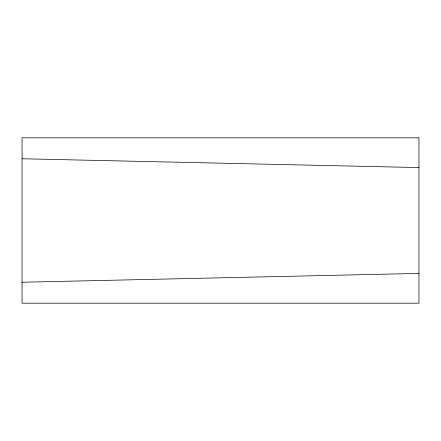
<?xml version="1.0" encoding="UTF-8"?>
<svg xmlns="http://www.w3.org/2000/svg" width="441" height="441" viewBox="0 0 441 441"><rect width="100%" height="100%" fill="white"/><g stroke="black" fill="none" stroke-linecap="round" stroke-linejoin="round"><path stroke-width="0.66" d="M22.05 282.24L418.95 273.42M22.05 158.76L418.95 167.58M418.95 137.812L22.05 137.812L22.05 303.188L418.95 303.188L418.95 137.812"/></g></svg>
